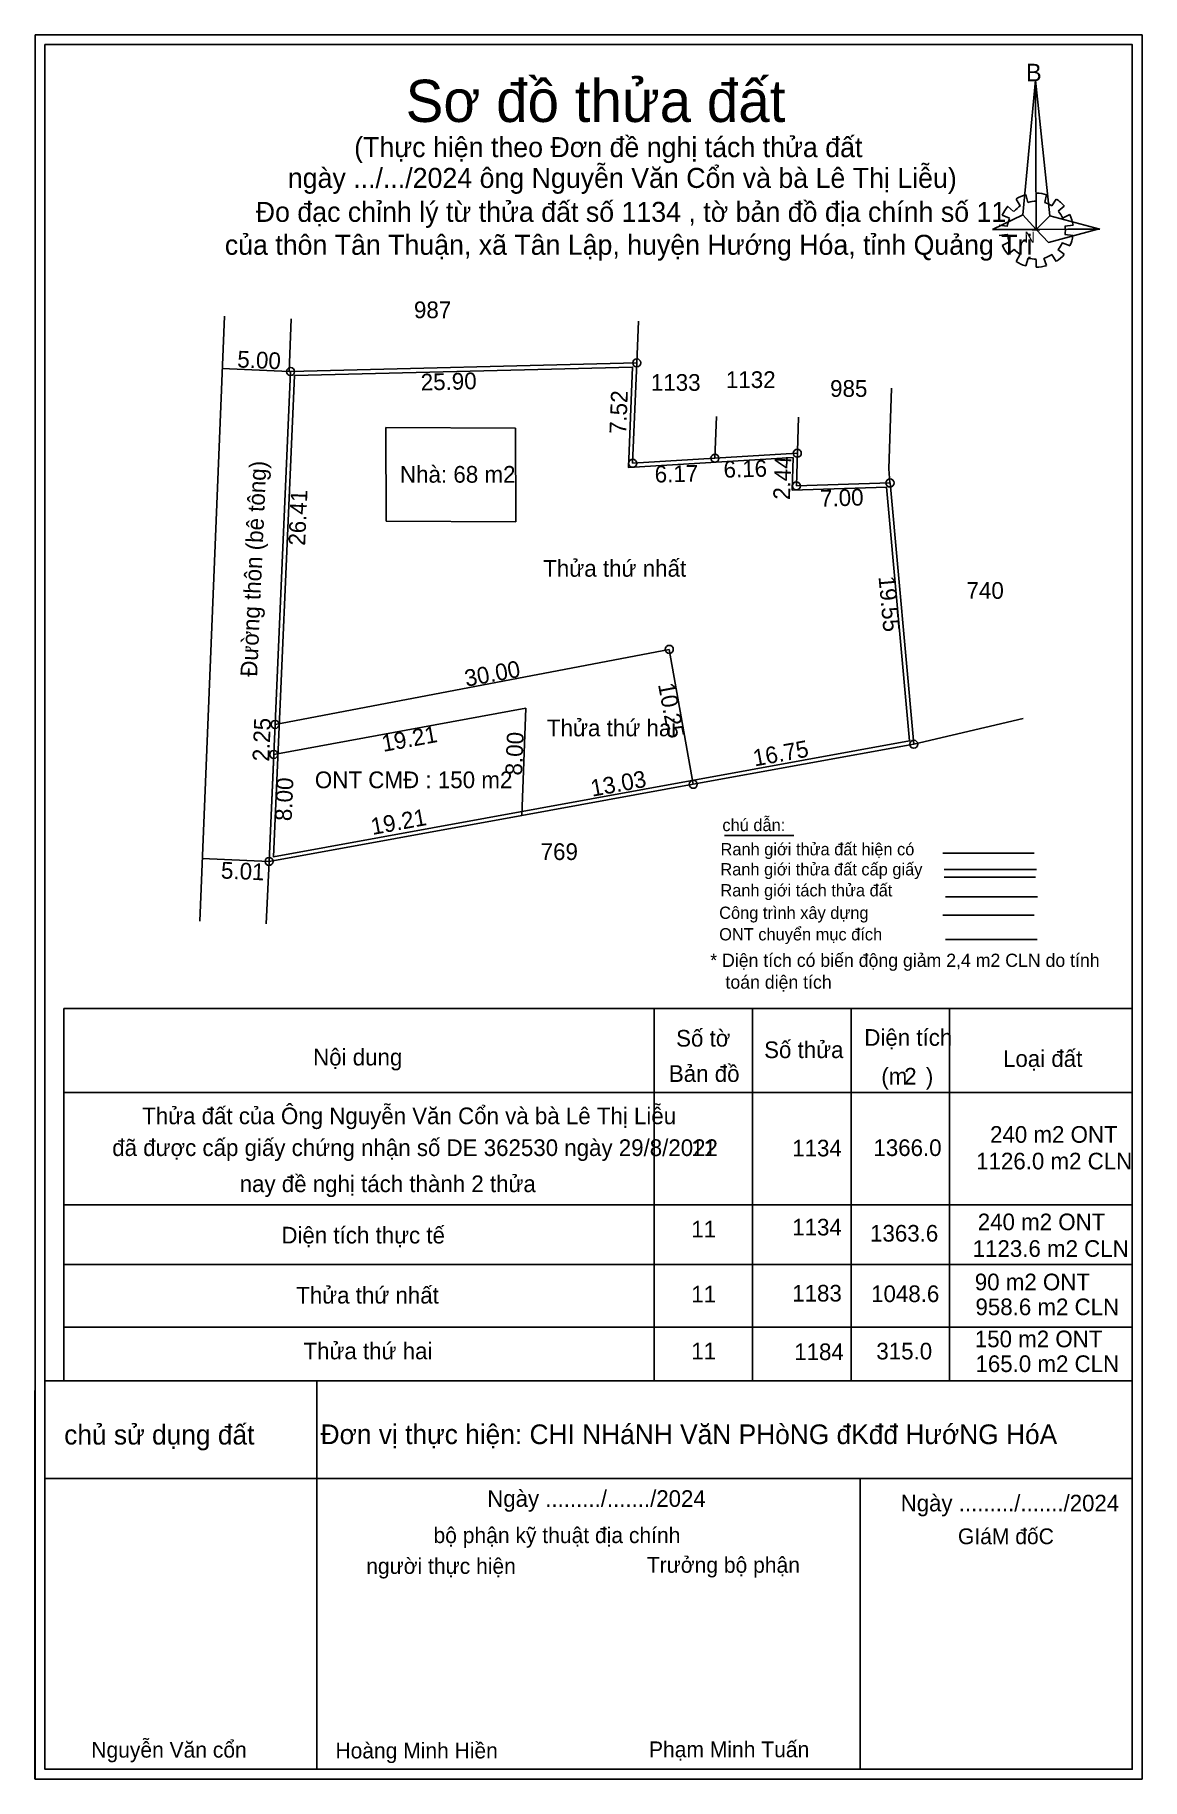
# Model space of a CAD drawing. Extents: x 546981 to 547064, y 1837012 to 1837142.
import ezdxf

# ---------------------------------------------------------------- set-up
doc = ezdxf.new("R2010")
doc.units = 0
for name, color, linetype in [('Level 1', 7, 'Continuous'), ('Level 10', 7, 'Continuous'), ('Level 15', 7, 'Continuous'), ('Level 17', 7, 'Continuous'), ('Level 36', 7, 'Continuous'), ('Level 4', 7, 'Continuous'), ('Level 5', 7, 'Continuous'), ('Level 6', 7, 'Continuous'), ('Level 63', 7, 'Continuous'), ('Level 7', 7, 'Continuous'), ('Level 9', 7, 'Continuous')]:
    doc.layers.add(name, color=color, linetype=linetype)

msp = doc.modelspace()

# ---------------------------------------------------------------- linework, layer by layer
at = {"layer": 'Level 1'}
for p, q in [((547055.05, 1837129.52), (547054.73, 1837130.01)), ((547055.47, 1837130.35), (547055.61, 1837129.77)), ((547056.23, 1837129.86), (547056.24, 1837130.46)), ((547057.02, 1837130.35), (547056.88, 1837129.75)), ((547057.42, 1837129.52), (547057.74, 1837130.01)), ((547054.24, 1837128.58), (547053.7, 1837128.8)), ((547054.1, 1837129.48), (547054.55, 1837129.09)), ((547058.34, 1837129.48), (547057.89, 1837129.11)), ((547058.21, 1837128.6), (547058.75, 1837128.86)), ((547053.46, 1837128.07), (547054.06, 1837127.98)), ((547054.06, 1837127.37), (547053.46, 1837127.28)), ((547055.94, 1837127.71), (547056.52, 1837127.71)), ((547059.01, 1837128.07), (547058.39, 1837127.98)), ((547058.39, 1837127.37), (547059.01, 1837127.28)), ((547059.01, 1837127.51), (547059.01, 1837127.51)), ((547059.01, 1837127.51), (547059.01, 1837127.51)), ((547053.7, 1837126.54), (547054.24, 1837126.81)), ((547054.6, 1837126.24), (547054.13, 1837125.87)), ((547054.73, 1837125.36), (547055.04, 1837125.89)), ((547057.74, 1837125.36), (547057.42, 1837125.87)), ((547057.85, 1837126.24), (547058.34, 1837125.89)), ((547058.77, 1837126.53), (547058.18, 1837126.75)), ((547055.65, 1837125.6), (547055.47, 1837125.02)), ((547056.23, 1837124.92), (547056.23, 1837125.51)), ((547056.82, 1837125.6), (547057, 1837125.04)), ((546983.55, 1837069.49), (546983.55, 1837041.65)), ((546983.55, 1837069.49), (547063.42, 1837069.49)), ((547027.68, 1837069.49), (547027.68, 1837041.65)), ((547035.04, 1837069.49), (547035.04, 1837041.65)), ((547042.4, 1837069.49), (547042.4, 1837041.65)), ((547049.75, 1837069.49), (547049.75, 1837041.65)), ((546983.55, 1837063.21), (547063.42, 1837063.21)), ((546983.55, 1837054.81), (547063.42, 1837054.81)), ((546983.55, 1837050.36), (547063.42, 1837050.36)), ((546983.55, 1837045.67), (547063.42, 1837045.67)), ((546982.12, 1837041.65), (547063.42, 1837041.65)), ((546987.54, 1837041.65), (547063.42, 1837041.65)), ((547002.45, 1837041.65), (547002.45, 1837012.63)), ((546981.38, 1837040.93), (546981.38, 1837011.88)), ((546982.12, 1837034.35), (547063.42, 1837034.35)), ((546982.12, 1837034.35), (546982.12, 1837012.63)), ((547043.09, 1837034.35), (547043.09, 1837012.63))]:
    msp.add_line(p, q, dxfattribs=at)
for points in [[(547056.19, 1837138.9), (547056.23, 1837127.73), (547055.25, 1837128.84)], [(547056.19, 1837138.9), (547056.23, 1837127.73), (547057.25, 1837128.77)], [(547052.98, 1837127.73), (547055.25, 1837128.84), (547056.23, 1837127.73)], [(547060.99, 1837127.77), (547056.23, 1837127.73), (547057.25, 1837128.77)], [(547060.95, 1837127.79), (547057.16, 1837126.77), (547056.23, 1837127.73)]]:
    msp.add_lwpolyline(points, close=True, dxfattribs=at)
for centre, major_axis, start_param, end_param in [((547056.24, 1837127.69), (2.78, 0), 1.84956, 2.139009), ((547056.24, 1837127.69), (2.18, 0), 1.569856, 1.856111), ((547056.24, 1837127.69), (2.78, 0), 1.279242, 1.563322), ((547056.24, 1837127.69), (2.78, 0), 0.710562, 0.996872), ((547056.24, 1837127.69), (2.78, 0), 2.439582, 2.724002), ((547056.24, 1837127.69), (2.18, 0), 2.723685, 3.015158), ((547056.24, 1837127.69), (2.18, 0), 2.133735, 2.444963), ((547056.24, 1837127.69), (2.18, 0), 1.002709, 1.275562), ((547056.24, 1837127.69), (2.18, 0), 0.426784, 0.706465), ((547056.24, 1837127.69), (2.78, 0), 0.139051, 0.433933), ((547056.24, 1837127.69), (2.18, 0), 3.2823, 3.561051), ((547056.24, 1837127.69), (2.18, 0), 6.135584, 6.416185), ((547056.24, 1837127.69), (2.78, 0), 5.852303, 6.138396), ((547056.24, 1837127.69), (2.78, 0), 3.569886, 3.856919), ((547056.24, 1837127.69), (2.18, 0), 3.860776, 4.132583), ((547056.24, 1837127.69), (2.18, 0), 4.990871, 5.289332), ((547056.24, 1837127.69), (2.78, 0), 5.285614, 5.567987), ((547056.24, 1837127.69), (2.18, 0), 5.561373, 5.839514), ((547056.22, 1837127.68), (2.78, 0), 4.147091, 4.436593), ((547056.24, 1837127.69), (2.18, 0), 4.438547, 4.71314), ((547056.24, 1837127.69), (2.78, 0), 4.71301, 4.997611)]:
    msp.add_ellipse(centre, major_axis=major_axis, ratio=0.995001, start_param=start_param, end_param=end_param, dxfattribs=at)
at = {"layer": 'Level 10'}
for p, q in [((547026.38, 1837117.77), (547026.51, 1837120.88)), ((547000.49, 1837117.12), (546998.89, 1837080.49)), ((547000.49, 1837117.12), (547026.38, 1837117.77)), ((547026.07, 1837110.26), (547026.38, 1837117.77)), ((547038.46, 1837113.72), (547038.31, 1837108.57)), ((547038.38, 1837111.01), (547026.07, 1837110.26)), ((547038.31, 1837108.57), (547045.31, 1837108.79)), ((547045.31, 1837108.79), (547047.09, 1837089.26)), ((546999.34, 1837090.74), (547028.81, 1837096.35)), ((547028.81, 1837096.35), (547030.6, 1837086.26)), ((546999.24, 1837088.49), (546998.89, 1837080.49)), ((547030.6, 1837086.26), (547047.09, 1837089.26)), ((547017.79, 1837083.93), (547030.6, 1837086.26)), ((546998.89, 1837080.49), (547017.79, 1837083.93))]:
    msp.add_line(p, q, dxfattribs=at)
at = {"layer": 'Level 15'}
for p, q in [((547017.32, 1837112.88), (547007.62, 1837112.93)), ((547007.64, 1837105.93), (547007.62, 1837112.93)), ((547017.34, 1837105.88), (547017.32, 1837112.88)), ((547017.34, 1837105.88), (547007.64, 1837105.93))]:
    msp.add_line(p, q, dxfattribs=at)
at = {"layer": 'Level 17'}
msp.add_line((547032.94, 1837082.43), (547038.13, 1837082.43), dxfattribs=at)
at = {"layer": 'Level 36'}
for p, q in [((547000.49, 1837117.12), (547000.38, 1837117.12)), ((547047.09, 1837089.26), (547055.27, 1837091.18))]:
    msp.add_line(p, q, dxfattribs=at)
msp.add_lwpolyline([(547000.78, 1837116.83), (547026.07, 1837117.46), (547025.76, 1837109.94), (547038.07, 1837110.69), (547038, 1837108.26), (547045.04, 1837108.48), (547046.76, 1837089.51), (546999.21, 1837080.85)], close=True, dxfattribs=at)
for centre in [(547026.38, 1837117.77), (547000.49, 1837117.12), (547026.07, 1837110.26), (547032.22, 1837110.64), (547038.38, 1837111.01), (547045.31, 1837108.79), (547038.31, 1837108.57), (547028.81, 1837096.35), (546999.34, 1837090.74), (547047.09, 1837089.26), (546999.24, 1837088.49), (547030.6, 1837086.26), (546998.89, 1837080.49)]:
    msp.add_circle(centre, 0.3, dxfattribs=at)
at = {"layer": 'Level 5'}
msp.add_lwpolyline([(546981.39, 1837142.29), (547064.16, 1837142.29), (547064.16, 1837011.89), (546981.39, 1837011.89)], close=True, dxfattribs=at)
msp.add_lwpolyline([(547063.42, 1837041.65), (547063.42, 1837012.62), (546982.13, 1837012.62), (546982.13, 1837141.56), (547063.42, 1837141.56), (547063.42, 1837041.65)], dxfattribs=at)
at = {"layer": 'Level 6'}
for p, q in [((547049.27, 1837081.1), (547056.1, 1837081.1)), ((547049.37, 1837079.88), (547056.26, 1837079.88)), ((547049.37, 1837079.33), (547056.2, 1837079.33)), ((547049.27, 1837076.48), (547056.1, 1837076.48)), ((547049.46, 1837074.65), (547056.3, 1837074.65))]:
    msp.add_line(p, q, dxfattribs=at)
at = {"layer": 'Level 63'}
msp.add_line((547049.47, 1837077.84), (547056.34, 1837077.84), dxfattribs=at)
at = {"layer": 'Level 9'}
for p, q in [((546993.7, 1837076.04), (546995.55, 1837121.27)), ((547000.38, 1837117.12), (547000.54, 1837121.06)), ((546995.39, 1837117.34), (547000.38, 1837117.12)), ((547032.22, 1837110.64), (547032.33, 1837113.76)), ((546999.24, 1837088.49), (547018.09, 1837091.95)), ((547017.79, 1837083.93), (547018.09, 1837091.95)), ((546993.88, 1837080.71), (546998.89, 1837080.49)), ((546998.67, 1837075.83), (546998.89, 1837080.49))]:
    msp.add_line(p, q, dxfattribs=at)
msp.add_lwpolyline([(547045.3, 1837108.79), (547045.22, 1837109.85), (547045.42, 1837115.87)], dxfattribs=at)

# ---------------------------------------------------------------- texts
at = {"layer": 'Level 1'}
for s, height, p in [('Sơ đồ thửa đất', 3.1603, (547009.1, 1837135.78)), ('B', 1.31, (547055.48, 1837138.82)), ('N', 0.819, (547055.36, 1837126.75)), ('ONT CMĐ : 150 m2', 1.25, (547002.31, 1837085.97)), ('chủ sử dụng đất', 1.4712, (546983.57, 1837036.9)), ('Đơn vị thực hiện: CHI NHáNH VăN PHòNG đKđđ HướNG HóA', 1.4712, (547002.74, 1837036.93)), ('bộ phận kỹ thuật địa chính', 1.1768, (547011.18, 1837029.53)), ('GIáM đốC', 1.177, (547050.39, 1837029.45)), ('người thực hiện', 1.1768, (547006.15, 1837027.23)), ('Trưởng bộ phận', 1.1768, (547027.13, 1837027.31)), ('Nguyễn Văn cổn', 1.1748, (546985.6, 1837013.49)), ('Hoàng Minh Hiền', 1.1748, (547003.85, 1837013.43)), ('Phạm Minh Tuấn', 1.1768, (547027.29, 1837013.52))]:
    msp.add_text(s, height=height, dxfattribs=at).set_placement(p)
at = {"layer": 'Level 36'}
msp.add_text('10.25', height=1.25, rotation=280.7667, dxfattribs=at).set_placement((547027.96, 1837093.73))
at = {"layer": 'Level 4'}
for s, p in [('Nhà: 68 m2', (547008.67, 1837108.81)), ('Thửa thứ nhất', (547019.38, 1837101.78)), ('Thửa thứ hai', (547019.66, 1837089.85))]:
    msp.add_text(s, height=1.25, dxfattribs=at).set_placement(p)
at = {"layer": 'Level 6'}
for s, height, p in [('chú dẫn:', 0.916, (547032.78, 1837082.76)), ('Ranh giới thửa đất hiện có ', 0.9158, (547032.64, 1837080.95)), ('Ranh giới thửa đất cấp giấy', 0.9158, (547032.63, 1837079.45)), ('Ranh giới tách thửa đất', 0.9158, (547032.63, 1837077.88)), ('Công trình xây dựng', 0.9158, (547032.54, 1837076.2)), ('ONT chuyển mục đích', 0.9158, (547032.54, 1837074.59)), ('* Diện tích có biến động giảm 2,4 m2 CLN do tính ', 0.989, (547031.87, 1837072.61)), ('toán diện tích', 0.989, (547033.01, 1837070.98)), ('Số tờ', 1.246, (547029.32, 1837066.65)), ('Diện tích', 1.246, (547043.39, 1837066.71)), ('Nội dung', 1.246, (547002.18, 1837065.24)), ('Số thửa', 1.246, (547035.9, 1837065.79)), ('Loại đất', 1.246, (547053.76, 1837065.13)), ('Bản đồ', 1.246, (547028.78, 1837064.01)), ('(m   )', 1.246, (547044.66, 1837063.81)), ('2', 1.25, (547046.37, 1837063.81)), ('Thửa đất của Ông Nguyễn Văn Cổn và bà Lê Thị Liễu', 1.2458, (546989.4, 1837060.85)), ('240 m2 ONT', 1.246, (547052.79, 1837059.46)), (' đã được cấp giấy chứng nhận số DE 362530 ngày 29/8/2022', 1.2458, (546986.7, 1837058.47)), ('11', 1.246, (547030.45, 1837058.46)), ('1134', 1.246, (547038, 1837058.44)), ('1366.0', 1.246, (547044.07, 1837058.47)), ('1126.0 m2 CLN', 1.2458, (547051.75, 1837057.47)), ('nay đề nghị tách thành 2 thửa', 1.2458, (546996.69, 1837055.77)), ('240 m2 ONT', 1.246, (547051.87, 1837052.92)), ('Diện tích thực tế', 1.2458, (546999.81, 1837051.93)), ('11', 1.246, (547030.45, 1837052.38)), ('1134', 1.246, (547038, 1837052.53)), ('1363.6', 1.246, (547043.82, 1837052.07)), ('1123.6 m2 CLN', 1.2458, (547051.49, 1837050.93)), ('90 m2 ONT', 1.246, (547051.65, 1837048.43)), ('Thửa thứ nhất', 1.2458, (547000.92, 1837047.44)), ('11', 1.246, (547030.45, 1837047.52)), ('1183', 1.246, (547038, 1837047.59)), ('1048.6', 1.246, (547043.9, 1837047.55)), ('958.6 m2 CLN', 1.2458, (547051.7, 1837046.57)), ('150 m2 ONT', 1.246, (547051.65, 1837044.17)), ('Thửa thứ hai', 1.2458, (547001.46, 1837043.27)), ('11', 1.246, (547030.45, 1837043.27)), ('1184', 1.246, (547038.15, 1837043.21)), ('315.0', 1.246, (547044.29, 1837043.26)), ('165.0 m2 CLN', 1.2458, (547051.7, 1837042.32)), ('Ngày ........./......./2024', 1.2413, (547015.2, 1837032.24)), ('Ngày ........./......./2024', 1.2413, (547046.11, 1837031.9))]:
    msp.add_text(s, height=height, dxfattribs=at).set_placement(p)
at = {"layer": 'Level 7'}
for s, height, p in [('(Thực hiện theo Đơn đề nghị tách thửa đất', 1.495, (547005.25, 1837133.15)), ('ngày .../.../2024 ông Nguyễn Văn Cổn và bà Lê Thị Liễu)', 1.495, (547000.29, 1837130.85)), ('Đo đạc chỉnh lý từ thửa đất số 1134 , tờ bản đồ địa chính số 11', 1.495, (546997.89, 1837128.31)), ('của thôn Tân Thuận, xã Tân Lập, huyện Hướng Hóa, tỉnh Quảng Trị', 1.4934, (546995.58, 1837125.85))]:
    msp.add_text(s, height=height, dxfattribs=at).set_placement(p)
at = {"layer": 'Level 9'}
for s, p in [('987', (547009.72, 1837121.11)), ('1133', (547027.43, 1837115.68)), ('1132', (547033.04, 1837115.89)), ('985', (547040.83, 1837115.23)), ('740', (547051.03, 1837100.13)), ('769 ', (547019.19, 1837080.6))]:
    msp.add_text(s, height=1.25, dxfattribs=at).set_placement(p)
for s, rotation, p in [('5.00', 357.4756, (546996.49, 1837117.43)), ('25.90', 1.4382, (547010.24, 1837115.7)), ('7.52', 87.6467, (547025.58, 1837112.43)), ('Đường thôn (bê tông)', 87.5067, (546997.99, 1837094.28)), ('6.16', 1.4879, (547032.88, 1837109.18)), ('2.44', 87.6467, (547037.82, 1837107.51)), ('6.17', 1.209, (547027.73, 1837108.82)), ('26.41', 87.4989, (547001.58, 1837104.08)), ('7.00', 1.8001, (547040.1, 1837107.01)), ('19.55', 275.1944, (547044.45, 1837101.78)), ('30.00', 10.3833, (547013.63, 1837093.55)), ('2.25', 87.4989, (546998.89, 1837087.95)), ('19.21', 10.3833, (547007.43, 1837088.68)), ('8.00', 87.4989, (547017.79, 1837086.9)), ('16.75', 10.3833, (547035.19, 1837087.59)), ('13.03', 10.3833, (547023.05, 1837085.33)), ('8.00', 87.4989, (547000.57, 1837083.49)), ('19.21', 10.3833, (547006.62, 1837082.47)), ('5.01', 357.4756, (546995.27, 1837079.22))]:
    msp.add_text(s, height=1.25, rotation=rotation, dxfattribs=at).set_placement(p)

doc.saveas('drawing.dxf')
